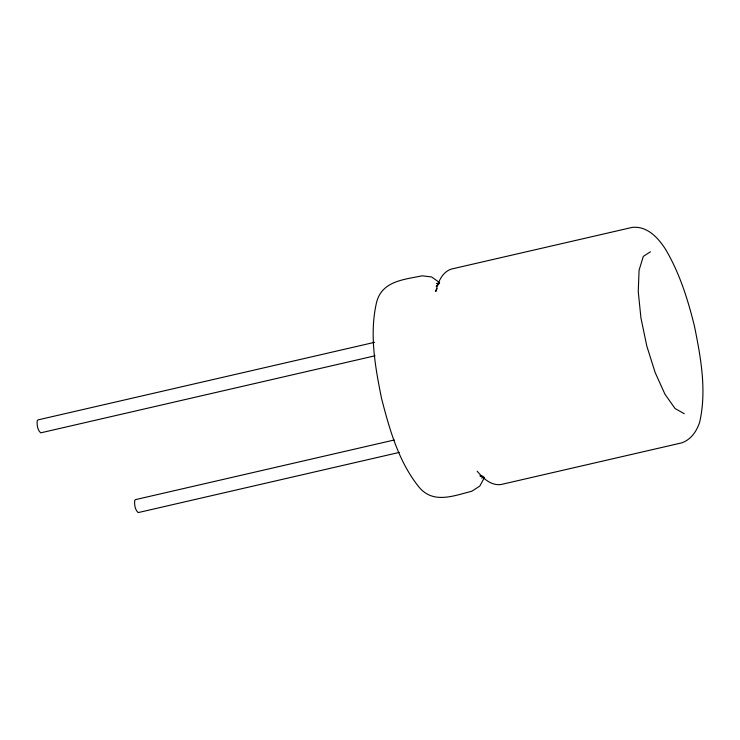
<?xml version="1.0" encoding="UTF-8"?>
<svg xmlns="http://www.w3.org/2000/svg" width="740" height="740" viewBox="0 0 740 740"><rect width="100%" height="100%" fill="white"/><g stroke="black" fill="none" stroke-linecap="round" stroke-linejoin="round"><path stroke-width="1.11" d="M437.137 288.563L435.74 291.477C438.126 282.449 441.604 272.357 451.372 269.073L632.182 227.402C646.963 225.728 657.999 237.596 665.334 248.945C679.542 272.838 687.941 299.608 694.518 326.47C700.845 357.809 706.885 390.702 699.615 422.401C696.497 431.466 691.151 439.449 681.845 442.844L501.026 484.524C490.814 485.847 483.266 478.299 477.18 471.232M484.58 477.282L479.77 486.115L471.769 491.258C453.454 495.874 433.214 504.264 418.997 487.087C398.582 461.769 389.619 429.561 381.581 398.62C375.263 367.271 369.223 334.387 376.493 302.679C381.757 281.006 403.615 279.683 422.115 275.817L431.559 276.945L438.857 282.07M439.181 283.42L436.193 286.149L438.015 284.872M650.469 251.785L643.328 256.382L639.082 270.183L638.25 291.532L640.923 317.849L646.788 345.969L655.131 372.488L664.955 394.207L675.065 408.526L684.241 413.697M439.653 282.782L436.628 283.476L438.829 283.827M374.597 342.324L37.981 419.904L37.203 420.736C36.861 424.862 37.416 430.005 40.681 432.854L375.05 355.792M394.263 439.995L135.457 499.639L134.68 500.48C134.338 504.606 134.893 509.74 138.158 512.598L399.221 452.427M481.472 478.022L483.488 477.559M483.211 476.338L479.909 475.82L482.822 476.68"/></g></svg>
